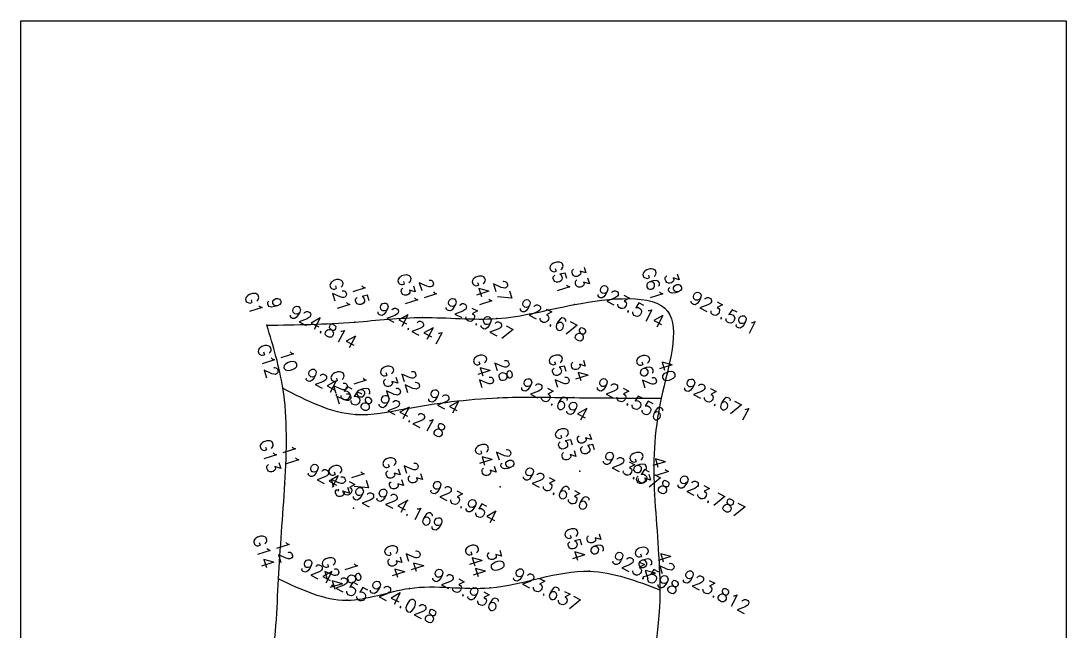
# Model space of a CAD drawing. Header units: millimetres. Extents: x 824502 to 1498685, y 1474633 to 1481826.
# Drawn here: x 1498041 to 1498685, y 1478476 to 1478853 of the extents above; entities that cross this region are included whole.
import ezdxf
from ezdxf.enums import TextEntityAlignment as Align

# ---------------------------------------------------------------- set-up
doc = ezdxf.new("R2010")
doc.units = ezdxf.units.MM
for name, color, linetype in [('Points', 7, 'Continuous'), ('Points-ELV', 6, 'Continuous'), ('Points-NUM', 4, 'Continuous'), ('Points-TXT', 3, 'Continuous')]:
    doc.layers.add(name, color=color, linetype=linetype)
doc.styles.add('ROMANS', font='romans.shx')

# ---------------------------------------------------------------- blocks, each defined once
blk = doc.blocks.new('POINTS')
at = {"layer": 'Points'}
blk.add_line((0, 0), (0, 0), dxfattribs=at)
blk.add_point((0, 0), dxfattribs=at)
at = {"layer": 'Points-ELV', "style": 'ROMANS'}
blk.add_attdef('ELEV', text='', height=1, rotation=45, dxfattribs=at).set_placement((0, 0), align=Align.BOTTOM_LEFT)
at = {"layer": 'Points-NUM', "style": 'ROMANS'}
blk.add_attdef('PTNUM', text='', height=1, dxfattribs=at).set_placement((0, 0), align=Align.BOTTOM_RIGHT)
at = {"layer": 'Points-TXT', "style": 'ROMANS'}
blk.add_attdef('DESC', text='', height=1, dxfattribs=at).set_placement((0, 0), align=Align.BOTTOM_RIGHT)

msp = doc.modelspace()

# ---------------------------------------------------------------- linework, layer by layer
at = {"color": 0}
msp.add_lwpolyline([(1498041.317, 1478852.588), (1498685.306, 1478852.588), (1498685.306, 1478117.36), (1498041.317, 1478117.36)], close=True, dxfattribs=at)
msp.add_spline([(1498192.935, 1478664.993, 37.231), (1498202.717, 1478626.219, 28.916), (1498203.936, 1478567.566, 23.525), (1498200.036, 1478508.723, 19.075), (1498194.152, 1478445.062, 14.982), (1498190.644, 1478371.524, 10.597), (1498218.822, 1478389.06, 4.816), (1498249.872, 1478380.079, -1.063), (1498310.271, 1478376.536, -4.441), (1498395.288, 1478361.942, -4.506), (1498417.49, 1478317.185, -0.089), (1498422.609, 1478382.511, -2.947), (1498435.016, 1478501.892, 4.686), (1498431.771, 1478560.382, 3.874), (1498435.879, 1478620.073, 0.106), (1498439.841, 1478673.553, -2.492), (1498382.451, 1478677.708, -4.993), (1498334.583, 1478669.102, 0.334), (1498288.86, 1478669.761, 8.421), (1498246.967, 1478666.93, 18.62), (1498192.935, 1478664.993, 37.231)], degree=3)
msp.add_open_spline([(1498202.717, 1478626.219, 28.916), (1498217.415, 1478618.591, 25.275), (1498241.574, 1478606.052, 19.29), (1498286.98, 1478615.652, 8.39), (1498331.329, 1478621.434, 1.154), (1498384.437, 1478620.106, -5.693), (1498417.969, 1478620.085, -1.881), (1498435.879, 1478620.073, 0.106)], degree=3, knots=[0, 0, 0, 0, 1.5076979, 2.4781782, 4.2817971, 5.7227096, 7.3844476, 7.3844476, 7.3844476, 7.3844476])
msp.add_spline([(1498200.036, 1478508.723, -30005.541), (1498242.208, 1478495.494, -30005.541), (1498280.707, 1478502.805, -30005.541), (1498330.441, 1478503.143, -30005.541), (1498391.667, 1478513.352, -30005.541), (1498435.016, 1478501.892, -30005.541)], degree=3, dxfattribs=at)

# ---------------------------------------------------------------- block references
at = {"layer": 'Points', "linetype": 'Continuous'}
ref = msp.add_blockref('POINTS', (1498382.451, 1478677.708, -4.993), dxfattribs=dict(at, xscale=32.48046360065386, yscale=32.48046360065386, zscale=32.48046360065386, rotation=287.5583941117993))
ref.add_attrib('PTNUM', '33', dxfattribs={"layer": 'Points-NUM', "height": 8.1201, "rotation": 287.558394, "style": 'ROMANS'}).set_placement((1498381.937, 1478686.062, -4.993), align=Align.BOTTOM_RIGHT)
ref.add_attrib('DESC', 'G51', dxfattribs={"layer": 'Points-TXT', "height": 8.1201, "rotation": 287.558394, "style": 'ROMANS'}).set_placement((1498370.324, 1478682.387, -4.993), align=Align.BOTTOM_RIGHT)
ref.add_attrib('ELEV', '923.514', dxfattribs={"layer": 'Points-ELV', "height": 8.1201, "rotation": 332.558394, "style": 'ROMANS'}).set_placement((1498394.063, 1478681.382, -4.993), align=Align.BOTTOM_LEFT)
ref = msp.add_blockref('POINTS', (1498382.451, 1478677.708, -4.993), dxfattribs=dict(at, xscale=32.48046360065386, yscale=32.48046360065386, zscale=32.48046360065386, rotation=287.5583941117993))
ref.add_attrib('PTNUM', '33', dxfattribs={"layer": 'Points-NUM', "height": 8.1201, "rotation": 287.558394, "style": 'ROMANS'}).set_placement((1498381.937, 1478686.062, -4.993), align=Align.BOTTOM_RIGHT)
ref.add_attrib('DESC', 'G51', dxfattribs={"layer": 'Points-TXT', "height": 8.1201, "rotation": 287.558394, "style": 'ROMANS'}).set_placement((1498370.324, 1478682.387, -4.993), align=Align.BOTTOM_RIGHT)
ref.add_attrib('ELEV', '923.514', dxfattribs={"layer": 'Points-ELV', "height": 8.1201, "rotation": 332.558394, "style": 'ROMANS'}).set_placement((1498394.063, 1478681.382, -4.993), align=Align.BOTTOM_LEFT)
ref = msp.add_blockref('POINTS', (1498288.86, 1478669.761, 8.421), dxfattribs=dict(at, xscale=32.48046360065386, yscale=32.48046360065386, zscale=32.48046360065386, rotation=287.5583941117993))
ref.add_attrib('PTNUM', '21', dxfattribs={"layer": 'Points-NUM', "height": 8.1201, "rotation": 287.558394, "style": 'ROMANS'}).set_placement((1498288.346, 1478678.115, 8.421), align=Align.BOTTOM_RIGHT)
ref.add_attrib('DESC', 'G31', dxfattribs={"layer": 'Points-TXT', "height": 8.1201, "rotation": 287.558394, "style": 'ROMANS'}).set_placement((1498276.733, 1478674.441, 8.421), align=Align.BOTTOM_RIGHT)
ref.add_attrib('ELEV', '923.927', dxfattribs={"layer": 'Points-ELV', "height": 8.1201, "rotation": 332.558394, "style": 'ROMANS'}).set_placement((1498300.473, 1478673.435, 8.421), align=Align.BOTTOM_LEFT)
ref = msp.add_blockref('POINTS', (1498288.86, 1478669.761, 8.421), dxfattribs=dict(at, xscale=32.48046360065386, yscale=32.48046360065386, zscale=32.48046360065386, rotation=287.5583941117993))
ref.add_attrib('PTNUM', '21', dxfattribs={"layer": 'Points-NUM', "height": 8.1201, "rotation": 287.558394, "style": 'ROMANS'}).set_placement((1498288.346, 1478678.115, 8.421), align=Align.BOTTOM_RIGHT)
ref.add_attrib('DESC', 'G31', dxfattribs={"layer": 'Points-TXT', "height": 8.1201, "rotation": 287.558394, "style": 'ROMANS'}).set_placement((1498276.733, 1478674.441, 8.421), align=Align.BOTTOM_RIGHT)
ref.add_attrib('ELEV', '923.927', dxfattribs={"layer": 'Points-ELV', "height": 8.1201, "rotation": 332.558394, "style": 'ROMANS'}).set_placement((1498300.473, 1478673.435, 8.421), align=Align.BOTTOM_LEFT)
ref = msp.add_blockref('POINTS', (1498334.583, 1478669.102, 0.334), dxfattribs=dict(at, xscale=32.48046360065386, yscale=32.48046360065386, zscale=32.48046360065386, rotation=287.5583941117993))
ref.add_attrib('PTNUM', '27', dxfattribs={"layer": 'Points-NUM', "height": 8.1201, "rotation": 287.558394, "style": 'ROMANS'}).set_placement((1498334.069, 1478677.457, 0.334), align=Align.BOTTOM_RIGHT)
ref.add_attrib('DESC', 'G41', dxfattribs={"layer": 'Points-TXT', "height": 8.1201, "rotation": 287.558394, "style": 'ROMANS'}).set_placement((1498322.456, 1478673.782, 0.334), align=Align.BOTTOM_RIGHT)
ref.add_attrib('ELEV', '923.678', dxfattribs={"layer": 'Points-ELV', "height": 8.1201, "rotation": 332.558394, "style": 'ROMANS'}).set_placement((1498346.196, 1478672.777, 0.334), align=Align.BOTTOM_LEFT)
ref = msp.add_blockref('POINTS', (1498334.583, 1478669.102, 0.334), dxfattribs=dict(at, xscale=32.48046360065386, yscale=32.48046360065386, zscale=32.48046360065386, rotation=287.5583941117993))
ref.add_attrib('PTNUM', '27', dxfattribs={"layer": 'Points-NUM', "height": 8.1201, "rotation": 287.558394, "style": 'ROMANS'}).set_placement((1498334.069, 1478677.457, 0.334), align=Align.BOTTOM_RIGHT)
ref.add_attrib('DESC', 'G41', dxfattribs={"layer": 'Points-TXT', "height": 8.1201, "rotation": 287.558394, "style": 'ROMANS'}).set_placement((1498322.456, 1478673.782, 0.334), align=Align.BOTTOM_RIGHT)
ref.add_attrib('ELEV', '923.678', dxfattribs={"layer": 'Points-ELV', "height": 8.1201, "rotation": 332.558394, "style": 'ROMANS'}).set_placement((1498346.196, 1478672.777, 0.334), align=Align.BOTTOM_LEFT)
ref = msp.add_blockref('POINTS', (1498439.841, 1478673.553, -2.492), dxfattribs=dict(at, xscale=32.48046360065386, yscale=32.48046360065386, zscale=32.48046360065386, rotation=287.5583941117993))
ref.add_attrib('PTNUM', '39', dxfattribs={"layer": 'Points-NUM', "height": 8.1201, "rotation": 287.558394, "style": 'ROMANS'}).set_placement((1498439.327, 1478681.907, -2.492), align=Align.BOTTOM_RIGHT)
ref.add_attrib('DESC', 'G61', dxfattribs={"layer": 'Points-TXT', "height": 8.1201, "rotation": 287.558394, "style": 'ROMANS'}).set_placement((1498427.714, 1478678.232, -2.492), align=Align.BOTTOM_RIGHT)
ref.add_attrib('ELEV', '923.591', dxfattribs={"layer": 'Points-ELV', "height": 8.1201, "rotation": 332.558394, "style": 'ROMANS'}).set_placement((1498451.454, 1478677.227, -2.492), align=Align.BOTTOM_LEFT)
ref = msp.add_blockref('POINTS', (1498439.841, 1478673.553, -2.492), dxfattribs=dict(at, xscale=32.48046360065386, yscale=32.48046360065386, zscale=32.48046360065386, rotation=287.5583941117993))
ref.add_attrib('PTNUM', '39', dxfattribs={"layer": 'Points-NUM', "height": 8.1201, "rotation": 287.558394, "style": 'ROMANS'}).set_placement((1498439.327, 1478681.907, -2.492), align=Align.BOTTOM_RIGHT)
ref.add_attrib('DESC', 'G61', dxfattribs={"layer": 'Points-TXT', "height": 8.1201, "rotation": 287.558394, "style": 'ROMANS'}).set_placement((1498427.714, 1478678.232, -2.492), align=Align.BOTTOM_RIGHT)
ref.add_attrib('ELEV', '923.591', dxfattribs={"layer": 'Points-ELV', "height": 8.1201, "rotation": 332.558394, "style": 'ROMANS'}).set_placement((1498451.454, 1478677.227, -2.492), align=Align.BOTTOM_LEFT)
ref = msp.add_blockref('POINTS', (1498246.967, 1478666.93, 18.62), dxfattribs=dict(at, xscale=32.48046360065386, yscale=32.48046360065386, zscale=32.48046360065386, rotation=287.5583941117993))
ref.add_attrib('PTNUM', '15', dxfattribs={"layer": 'Points-NUM', "height": 8.1201, "rotation": 287.558394, "style": 'ROMANS'}).set_placement((1498246.453, 1478675.284, 18.62), align=Align.BOTTOM_RIGHT)
ref.add_attrib('DESC', 'G21', dxfattribs={"layer": 'Points-TXT', "height": 8.1201, "rotation": 287.558394, "style": 'ROMANS'}).set_placement((1498234.84, 1478671.609, 18.62), align=Align.BOTTOM_RIGHT)
ref.add_attrib('ELEV', '924.241', dxfattribs={"layer": 'Points-ELV', "height": 8.1201, "rotation": 332.558394, "style": 'ROMANS'}).set_placement((1498258.58, 1478670.604, 18.62), align=Align.BOTTOM_LEFT)
ref = msp.add_blockref('POINTS', (1498246.967, 1478666.93, 18.62), dxfattribs=dict(at, xscale=32.48046360065386, yscale=32.48046360065386, zscale=32.48046360065386, rotation=287.5583941117993))
ref.add_attrib('PTNUM', '15', dxfattribs={"layer": 'Points-NUM', "height": 8.1201, "rotation": 287.558394, "style": 'ROMANS'}).set_placement((1498246.453, 1478675.284, 18.62), align=Align.BOTTOM_RIGHT)
ref.add_attrib('DESC', 'G21', dxfattribs={"layer": 'Points-TXT', "height": 8.1201, "rotation": 287.558394, "style": 'ROMANS'}).set_placement((1498234.84, 1478671.609, 18.62), align=Align.BOTTOM_RIGHT)
ref.add_attrib('ELEV', '924.241', dxfattribs={"layer": 'Points-ELV', "height": 8.1201, "rotation": 332.558394, "style": 'ROMANS'}).set_placement((1498258.58, 1478670.604, 18.62), align=Align.BOTTOM_LEFT)
ref = msp.add_blockref('POINTS', (1498192.935, 1478664.993, 37.231), dxfattribs=dict(at, xscale=32.48046360065386, yscale=32.48046360065386, zscale=32.48046360065386, rotation=287.5583941117993))
ref.add_attrib('PTNUM', '9', dxfattribs={"layer": 'Points-NUM', "height": 8.12, "rotation": 287.558394, "style": 'ROMANS'}).set_placement((1498192.421, 1478673.347, 37.231), align=Align.BOTTOM_RIGHT)
ref.add_attrib('DESC', 'G1', dxfattribs={"layer": 'Points-TXT', "height": 8.1201, "rotation": 287.558394, "style": 'ROMANS'}).set_placement((1498180.808, 1478669.673, 37.231), align=Align.BOTTOM_RIGHT)
ref.add_attrib('ELEV', '924.814', dxfattribs={"layer": 'Points-ELV', "height": 8.1201, "rotation": 332.558394, "style": 'ROMANS'}).set_placement((1498204.548, 1478668.668, 37.231), align=Align.BOTTOM_LEFT)
ref = msp.add_blockref('POINTS', (1498192.935, 1478664.993, 37.231), dxfattribs=dict(at, xscale=32.48046360065386, yscale=32.48046360065386, zscale=32.48046360065386, rotation=287.5583941117993))
ref.add_attrib('PTNUM', '9', dxfattribs={"layer": 'Points-NUM', "height": 8.12, "rotation": 287.558394, "style": 'ROMANS'}).set_placement((1498192.421, 1478673.347, 37.231), align=Align.BOTTOM_RIGHT)
ref.add_attrib('DESC', 'G1', dxfattribs={"layer": 'Points-TXT', "height": 8.1201, "rotation": 287.558394, "style": 'ROMANS'}).set_placement((1498180.808, 1478669.673, 37.231), align=Align.BOTTOM_RIGHT)
ref.add_attrib('ELEV', '924.814', dxfattribs={"layer": 'Points-ELV', "height": 8.1201, "rotation": 332.558394, "style": 'ROMANS'}).set_placement((1498204.548, 1478668.668, 37.231), align=Align.BOTTOM_LEFT)
ref = msp.add_blockref('POINTS', (1498202.717, 1478626.219, 28.916), dxfattribs=dict(at, xscale=32.48046360065386, yscale=32.48046360065386, zscale=32.48046360065386, rotation=287.5583941117993))
ref.add_attrib('PTNUM', '10', dxfattribs={"layer": 'Points-NUM', "height": 8.1201, "rotation": 287.558394, "style": 'ROMANS'}).set_placement((1498202.203, 1478634.573, 28.916), align=Align.BOTTOM_RIGHT)
ref.add_attrib('DESC', 'G12', dxfattribs={"layer": 'Points-TXT', "height": 8.1201, "rotation": 287.558394, "style": 'ROMANS'}).set_placement((1498190.59, 1478630.899, 28.916), align=Align.BOTTOM_RIGHT)
ref.add_attrib('ELEV', '924.558', dxfattribs={"layer": 'Points-ELV', "height": 8.1201, "rotation": 332.558394, "style": 'ROMANS'}).set_placement((1498214.33, 1478629.894, 28.916), align=Align.BOTTOM_LEFT)
ref = msp.add_blockref('POINTS', (1498202.717, 1478626.219, 28.916), dxfattribs=dict(at, xscale=32.48046360065386, yscale=32.48046360065386, zscale=32.48046360065386, rotation=287.5583941117993))
ref.add_attrib('PTNUM', '10', dxfattribs={"layer": 'Points-NUM', "height": 8.1201, "rotation": 287.558394, "style": 'ROMANS'}).set_placement((1498202.203, 1478634.573, 28.916), align=Align.BOTTOM_RIGHT)
ref.add_attrib('DESC', 'G12', dxfattribs={"layer": 'Points-TXT', "height": 8.1201, "rotation": 287.558394, "style": 'ROMANS'}).set_placement((1498190.59, 1478630.899, 28.916), align=Align.BOTTOM_RIGHT)
ref.add_attrib('ELEV', '924.558', dxfattribs={"layer": 'Points-ELV', "height": 8.1201, "rotation": 332.558394, "style": 'ROMANS'}).set_placement((1498214.33, 1478629.894, 28.916), align=Align.BOTTOM_LEFT)
ref = msp.add_blockref('POINTS', (1498335.449, 1478620.285, 0.853), dxfattribs=dict(at, xscale=32.48046360065386, yscale=32.48046360065386, zscale=32.48046360065386, rotation=287.5583941117993))
ref.add_attrib('PTNUM', '28', dxfattribs={"layer": 'Points-NUM', "height": 8.1201, "rotation": 287.558394, "style": 'ROMANS'}).set_placement((1498334.935, 1478628.639, 0.853), align=Align.BOTTOM_RIGHT)
ref.add_attrib('DESC', 'G42', dxfattribs={"layer": 'Points-TXT', "height": 8.1201, "rotation": 287.558394, "style": 'ROMANS'}).set_placement((1498323.322, 1478624.965, 0.853), align=Align.BOTTOM_RIGHT)
ref.add_attrib('ELEV', '923.694', dxfattribs={"layer": 'Points-ELV', "height": 8.1201, "rotation": 332.558394, "style": 'ROMANS'}).set_placement((1498347.062, 1478623.959, 0.853), align=Align.BOTTOM_LEFT)
ref = msp.add_blockref('POINTS', (1498335.449, 1478620.285, 0.853), dxfattribs=dict(at, xscale=32.48046360065386, yscale=32.48046360065386, zscale=32.48046360065386, rotation=287.5583941117993))
ref.add_attrib('PTNUM', '28', dxfattribs={"layer": 'Points-NUM', "height": 8.1201, "rotation": 287.558394, "style": 'ROMANS'}).set_placement((1498334.935, 1478628.639, 0.853), align=Align.BOTTOM_RIGHT)
ref.add_attrib('DESC', 'G42', dxfattribs={"layer": 'Points-TXT', "height": 8.1201, "rotation": 287.558394, "style": 'ROMANS'}).set_placement((1498323.322, 1478624.965, 0.853), align=Align.BOTTOM_RIGHT)
ref.add_attrib('ELEV', '923.694', dxfattribs={"layer": 'Points-ELV', "height": 8.1201, "rotation": 332.558394, "style": 'ROMANS'}).set_placement((1498347.062, 1478623.959, 0.853), align=Align.BOTTOM_LEFT)
ref = msp.add_blockref('POINTS', (1498382.035, 1478620.343, -3.629), dxfattribs=dict(at, xscale=32.48046360065386, yscale=32.48046360065386, zscale=32.48046360065386, rotation=287.5583941117993))
ref.add_attrib('PTNUM', '34', dxfattribs={"layer": 'Points-NUM', "height": 8.1201, "rotation": 287.558394, "style": 'ROMANS'}).set_placement((1498381.521, 1478628.697, -3.629), align=Align.BOTTOM_RIGHT)
ref.add_attrib('DESC', 'G52', dxfattribs={"layer": 'Points-TXT', "height": 8.1201, "rotation": 287.558394, "style": 'ROMANS'}).set_placement((1498369.908, 1478625.022, -3.629), align=Align.BOTTOM_RIGHT)
ref.add_attrib('ELEV', '923.556', dxfattribs={"layer": 'Points-ELV', "height": 8.1201, "rotation": 332.558394, "style": 'ROMANS'}).set_placement((1498393.648, 1478624.017, -3.629), align=Align.BOTTOM_LEFT)
ref = msp.add_blockref('POINTS', (1498382.035, 1478620.343, -3.629), dxfattribs=dict(at, xscale=32.48046360065386, yscale=32.48046360065386, zscale=32.48046360065386, rotation=287.5583941117993))
ref.add_attrib('PTNUM', '34', dxfattribs={"layer": 'Points-NUM', "height": 8.1201, "rotation": 287.558394, "style": 'ROMANS'}).set_placement((1498381.521, 1478628.697, -3.629), align=Align.BOTTOM_RIGHT)
ref.add_attrib('DESC', 'G52', dxfattribs={"layer": 'Points-TXT', "height": 8.1201, "rotation": 287.558394, "style": 'ROMANS'}).set_placement((1498369.908, 1478625.022, -3.629), align=Align.BOTTOM_RIGHT)
ref.add_attrib('ELEV', '923.556', dxfattribs={"layer": 'Points-ELV', "height": 8.1201, "rotation": 332.558394, "style": 'ROMANS'}).set_placement((1498393.648, 1478624.017, -3.629), align=Align.BOTTOM_LEFT)
ref = msp.add_blockref('POINTS', (1498435.879, 1478620.073, 0.106), dxfattribs=dict(at, xscale=32.48046360065386, yscale=32.48046360065386, zscale=32.48046360065386, rotation=287.5583941117993))
ref.add_attrib('PTNUM', '40', dxfattribs={"layer": 'Points-NUM', "height": 8.1201, "rotation": 287.558394, "style": 'ROMANS'}).set_placement((1498435.365, 1478628.428, 0.106), align=Align.BOTTOM_RIGHT)
ref.add_attrib('DESC', 'G62', dxfattribs={"layer": 'Points-TXT', "height": 8.1201, "rotation": 287.558394, "style": 'ROMANS'}).set_placement((1498423.752, 1478624.753, 0.106), align=Align.BOTTOM_RIGHT)
ref.add_attrib('ELEV', '923.671', dxfattribs={"layer": 'Points-ELV', "height": 8.1201, "rotation": 332.558394, "style": 'ROMANS'}).set_placement((1498447.492, 1478623.748, 0.106), align=Align.BOTTOM_LEFT)
ref = msp.add_blockref('POINTS', (1498435.879, 1478620.073, 0.106), dxfattribs=dict(at, xscale=32.48046360065386, yscale=32.48046360065386, zscale=32.48046360065386, rotation=287.5583941117993))
ref.add_attrib('PTNUM', '40', dxfattribs={"layer": 'Points-NUM', "height": 8.1201, "rotation": 287.558394, "style": 'ROMANS'}).set_placement((1498435.365, 1478628.428, 0.106), align=Align.BOTTOM_RIGHT)
ref.add_attrib('DESC', 'G62', dxfattribs={"layer": 'Points-TXT', "height": 8.1201, "rotation": 287.558394, "style": 'ROMANS'}).set_placement((1498423.752, 1478624.753, 0.106), align=Align.BOTTOM_RIGHT)
ref.add_attrib('ELEV', '923.671', dxfattribs={"layer": 'Points-ELV', "height": 8.1201, "rotation": 332.558394, "style": 'ROMANS'}).set_placement((1498447.492, 1478623.748, 0.106), align=Align.BOTTOM_LEFT)
ref = msp.add_blockref('POINTS', (1498247.596, 1478610.031, 17.873), dxfattribs=dict(at, xscale=32.48046360065386, yscale=32.48046360065386, zscale=32.48046360065386, rotation=287.5583941117993))
ref.add_attrib('PTNUM', '16', dxfattribs={"layer": 'Points-NUM', "height": 8.1201, "rotation": 287.558394, "style": 'ROMANS'}).set_placement((1498247.082, 1478618.386, 17.873), align=Align.BOTTOM_RIGHT)
ref.add_attrib('DESC', 'G22', dxfattribs={"layer": 'Points-TXT', "height": 8.1201, "rotation": 287.558394, "style": 'ROMANS'}).set_placement((1498235.469, 1478614.711, 17.873), align=Align.BOTTOM_RIGHT)
ref.add_attrib('ELEV', '924.218', dxfattribs={"layer": 'Points-ELV', "height": 8.1201, "rotation": 332.558394, "style": 'ROMANS'}).set_placement((1498259.209, 1478613.706, 17.873), align=Align.BOTTOM_LEFT)
ref = msp.add_blockref('POINTS', (1498247.596, 1478610.031, 17.873), dxfattribs=dict(at, xscale=32.48046360065386, yscale=32.48046360065386, zscale=32.48046360065386, rotation=287.5583941117993))
ref.add_attrib('PTNUM', '16', dxfattribs={"layer": 'Points-NUM', "height": 8.1201, "rotation": 287.558394, "style": 'ROMANS'}).set_placement((1498247.082, 1478618.386, 17.873), align=Align.BOTTOM_RIGHT)
ref.add_attrib('DESC', 'G22', dxfattribs={"layer": 'Points-TXT', "height": 8.1201, "rotation": 287.558394, "style": 'ROMANS'}).set_placement((1498235.469, 1478614.711, 17.873), align=Align.BOTTOM_RIGHT)
ref.add_attrib('ELEV', '924.218', dxfattribs={"layer": 'Points-ELV', "height": 8.1201, "rotation": 332.558394, "style": 'ROMANS'}).set_placement((1498259.209, 1478613.706, 17.873), align=Align.BOTTOM_LEFT)
ref = msp.add_blockref('POINTS', (1498278.117, 1478613.489, 10.792), dxfattribs=dict(at, xscale=32.48046360065386, yscale=32.48046360065386, zscale=32.48046360065386, rotation=287.5583941117993))
ref.add_attrib('PTNUM', '22', dxfattribs={"layer": 'Points-NUM', "height": 8.1201, "rotation": 287.558394, "style": 'ROMANS'}).set_placement((1498277.603, 1478621.843, 10.792), align=Align.BOTTOM_RIGHT)
ref.add_attrib('DESC', 'G32', dxfattribs={"layer": 'Points-TXT', "height": 8.1201, "rotation": 287.558394, "style": 'ROMANS'}).set_placement((1498265.99, 1478618.168, 10.792), align=Align.BOTTOM_RIGHT)
ref.add_attrib('ELEV', '924', dxfattribs={"layer": 'Points-ELV', "height": 8.1201, "rotation": 332.558394, "style": 'ROMANS'}).set_placement((1498289.73, 1478617.163, 10.792), align=Align.BOTTOM_LEFT)
ref = msp.add_blockref('POINTS', (1498278.117, 1478613.489, 10.792), dxfattribs=dict(at, xscale=32.48046360065386, yscale=32.48046360065386, zscale=32.48046360065386, rotation=287.5583941117993))
ref.add_attrib('PTNUM', '22', dxfattribs={"layer": 'Points-NUM', "height": 8.1201, "rotation": 287.558394, "style": 'ROMANS'}).set_placement((1498277.603, 1478621.843, 10.792), align=Align.BOTTOM_RIGHT)
ref.add_attrib('DESC', 'G32', dxfattribs={"layer": 'Points-TXT', "height": 8.1201, "rotation": 287.558394, "style": 'ROMANS'}).set_placement((1498265.99, 1478618.168, 10.792), align=Align.BOTTOM_RIGHT)
ref.add_attrib('ELEV', '924', dxfattribs={"layer": 'Points-ELV', "height": 8.1201, "rotation": 332.558394, "style": 'ROMANS'}).set_placement((1498289.73, 1478617.163, 10.792), align=Align.BOTTOM_LEFT)
ref = msp.add_blockref('POINTS', (1498385.799, 1478574.963, -2.914), dxfattribs=dict(at, xscale=32.48046360065386, yscale=32.48046360065386, zscale=32.48046360065386, rotation=287.5583941117993))
ref.add_attrib('PTNUM', '35', dxfattribs={"layer": 'Points-NUM', "height": 8.1201, "rotation": 287.558394, "style": 'ROMANS'}).set_placement((1498385.285, 1478583.317, -2.914), align=Align.BOTTOM_RIGHT)
ref.add_attrib('DESC', 'G53', dxfattribs={"layer": 'Points-TXT', "height": 8.1201, "rotation": 287.558394, "style": 'ROMANS'}).set_placement((1498373.672, 1478579.643, -2.914), align=Align.BOTTOM_RIGHT)
ref.add_attrib('ELEV', '923.578', dxfattribs={"layer": 'Points-ELV', "height": 8.1201, "rotation": 332.558394, "style": 'ROMANS'}).set_placement((1498397.412, 1478578.637, -2.914), align=Align.BOTTOM_LEFT)
ref = msp.add_blockref('POINTS', (1498385.799, 1478574.963, -2.914), dxfattribs=dict(at, xscale=32.48046360065386, yscale=32.48046360065386, zscale=32.48046360065386, rotation=287.5583941117993))
ref.add_attrib('PTNUM', '35', dxfattribs={"layer": 'Points-NUM', "height": 8.1201, "rotation": 287.558394, "style": 'ROMANS'}).set_placement((1498385.285, 1478583.317, -2.914), align=Align.BOTTOM_RIGHT)
ref.add_attrib('DESC', 'G53', dxfattribs={"layer": 'Points-TXT', "height": 8.1201, "rotation": 287.558394, "style": 'ROMANS'}).set_placement((1498373.672, 1478579.643, -2.914), align=Align.BOTTOM_RIGHT)
ref.add_attrib('ELEV', '923.578', dxfattribs={"layer": 'Points-ELV', "height": 8.1201, "rotation": 332.558394, "style": 'ROMANS'}).set_placement((1498397.412, 1478578.637, -2.914), align=Align.BOTTOM_LEFT)
ref = msp.add_blockref('POINTS', (1498203.936, 1478567.566, 23.525), dxfattribs=dict(at, xscale=32.48046360065386, yscale=32.48046360065386, zscale=32.48046360065386, rotation=287.5583941117993))
ref.add_attrib('PTNUM', '11', dxfattribs={"layer": 'Points-NUM', "height": 8.1201, "rotation": 287.558394, "style": 'ROMANS'}).set_placement((1498203.422, 1478575.92, 23.525), align=Align.BOTTOM_RIGHT)
ref.add_attrib('DESC', 'G13', dxfattribs={"layer": 'Points-TXT', "height": 8.1201, "rotation": 287.558394, "style": 'ROMANS'}).set_placement((1498191.809, 1478572.245, 23.525), align=Align.BOTTOM_RIGHT)
ref.add_attrib('ELEV', '924.392', dxfattribs={"layer": 'Points-ELV', "height": 8.1201, "rotation": 332.558394, "style": 'ROMANS'}).set_placement((1498215.549, 1478571.24, 23.525), align=Align.BOTTOM_LEFT)
ref = msp.add_blockref('POINTS', (1498203.936, 1478567.566, 23.525), dxfattribs=dict(at, xscale=32.48046360065386, yscale=32.48046360065386, zscale=32.48046360065386, rotation=287.5583941117993))
ref.add_attrib('PTNUM', '11', dxfattribs={"layer": 'Points-NUM', "height": 8.1201, "rotation": 287.558394, "style": 'ROMANS'}).set_placement((1498203.422, 1478575.92, 23.525), align=Align.BOTTOM_RIGHT)
ref.add_attrib('DESC', 'G13', dxfattribs={"layer": 'Points-TXT', "height": 8.1201, "rotation": 287.558394, "style": 'ROMANS'}).set_placement((1498191.809, 1478572.245, 23.525), align=Align.BOTTOM_RIGHT)
ref.add_attrib('ELEV', '924.392', dxfattribs={"layer": 'Points-ELV', "height": 8.1201, "rotation": 332.558394, "style": 'ROMANS'}).set_placement((1498215.549, 1478571.24, 23.525), align=Align.BOTTOM_LEFT)
ref = msp.add_blockref('POINTS', (1498336.529, 1478565.301, -1.031), dxfattribs=dict(at, xscale=32.48046360065386, yscale=32.48046360065386, zscale=32.48046360065386, rotation=287.5583941117993))
ref.add_attrib('PTNUM', '29', dxfattribs={"layer": 'Points-NUM', "height": 8.1201, "rotation": 287.558394, "style": 'ROMANS'}).set_placement((1498336.014, 1478573.655, -1.031), align=Align.BOTTOM_RIGHT)
ref.add_attrib('DESC', 'G43', dxfattribs={"layer": 'Points-TXT', "height": 8.1201, "rotation": 287.558394, "style": 'ROMANS'}).set_placement((1498324.402, 1478569.98, -1.031), align=Align.BOTTOM_RIGHT)
ref.add_attrib('ELEV', '923.636', dxfattribs={"layer": 'Points-ELV', "height": 8.1201, "rotation": 332.558394, "style": 'ROMANS'}).set_placement((1498348.141, 1478568.975, -1.031), align=Align.BOTTOM_LEFT)
ref = msp.add_blockref('POINTS', (1498336.529, 1478565.301, -1.031), dxfattribs=dict(at, xscale=32.48046360065386, yscale=32.48046360065386, zscale=32.48046360065386, rotation=287.5583941117993))
ref.add_attrib('PTNUM', '29', dxfattribs={"layer": 'Points-NUM', "height": 8.1201, "rotation": 287.558394, "style": 'ROMANS'}).set_placement((1498336.014, 1478573.655, -1.031), align=Align.BOTTOM_RIGHT)
ref.add_attrib('DESC', 'G43', dxfattribs={"layer": 'Points-TXT', "height": 8.1201, "rotation": 287.558394, "style": 'ROMANS'}).set_placement((1498324.402, 1478569.98, -1.031), align=Align.BOTTOM_RIGHT)
ref.add_attrib('ELEV', '923.636', dxfattribs={"layer": 'Points-ELV', "height": 8.1201, "rotation": 332.558394, "style": 'ROMANS'}).set_placement((1498348.141, 1478568.975, -1.031), align=Align.BOTTOM_LEFT)
ref = msp.add_blockref('POINTS', (1498431.771, 1478560.382, 3.874), dxfattribs=dict(at, xscale=32.48046360065386, yscale=32.48046360065386, zscale=32.48046360065386, rotation=287.5583941117993))
ref.add_attrib('PTNUM', '41', dxfattribs={"layer": 'Points-NUM', "height": 8.1201, "rotation": 287.558394, "style": 'ROMANS'}).set_placement((1498431.257, 1478568.736, 3.874), align=Align.BOTTOM_RIGHT)
ref.add_attrib('DESC', 'G63', dxfattribs={"layer": 'Points-TXT', "height": 8.1201, "rotation": 287.558394, "style": 'ROMANS'}).set_placement((1498419.644, 1478565.061, 3.874), align=Align.BOTTOM_RIGHT)
ref.add_attrib('ELEV', '923.787', dxfattribs={"layer": 'Points-ELV', "height": 8.1201, "rotation": 332.558394, "style": 'ROMANS'}).set_placement((1498443.384, 1478564.056, 3.874), align=Align.BOTTOM_LEFT)
ref = msp.add_blockref('POINTS', (1498431.771, 1478560.382, 3.874), dxfattribs=dict(at, xscale=32.48046360065386, yscale=32.48046360065386, zscale=32.48046360065386, rotation=287.5583941117993))
ref.add_attrib('PTNUM', '41', dxfattribs={"layer": 'Points-NUM', "height": 8.1201, "rotation": 287.558394, "style": 'ROMANS'}).set_placement((1498431.257, 1478568.736, 3.874), align=Align.BOTTOM_RIGHT)
ref.add_attrib('DESC', 'G63', dxfattribs={"layer": 'Points-TXT', "height": 8.1201, "rotation": 287.558394, "style": 'ROMANS'}).set_placement((1498419.644, 1478565.061, 3.874), align=Align.BOTTOM_RIGHT)
ref.add_attrib('ELEV', '923.787', dxfattribs={"layer": 'Points-ELV', "height": 8.1201, "rotation": 332.558394, "style": 'ROMANS'}).set_placement((1498443.384, 1478564.056, 3.874), align=Align.BOTTOM_LEFT)
ref = msp.add_blockref('POINTS', (1498246.219, 1478552.26, 16.281), dxfattribs=dict(at, xscale=32.48046360065386, yscale=32.48046360065386, zscale=32.48046360065386, rotation=287.5583941117993))
ref.add_attrib('PTNUM', '17', dxfattribs={"layer": 'Points-NUM', "height": 8.1201, "rotation": 287.558394, "style": 'ROMANS'}).set_placement((1498245.705, 1478560.614, 16.281), align=Align.BOTTOM_RIGHT)
ref.add_attrib('DESC', 'G23', dxfattribs={"layer": 'Points-TXT', "height": 8.1201, "rotation": 287.558394, "style": 'ROMANS'}).set_placement((1498234.092, 1478556.94, 16.281), align=Align.BOTTOM_RIGHT)
ref.add_attrib('ELEV', '924.169', dxfattribs={"layer": 'Points-ELV', "height": 8.1201, "rotation": 332.558394, "style": 'ROMANS'}).set_placement((1498257.832, 1478555.934, 16.281), align=Align.BOTTOM_LEFT)
ref = msp.add_blockref('POINTS', (1498246.219, 1478552.26, 16.281), dxfattribs=dict(at, xscale=32.48046360065386, yscale=32.48046360065386, zscale=32.48046360065386, rotation=287.5583941117993))
ref.add_attrib('PTNUM', '17', dxfattribs={"layer": 'Points-NUM', "height": 8.1201, "rotation": 287.558394, "style": 'ROMANS'}).set_placement((1498245.705, 1478560.614, 16.281), align=Align.BOTTOM_RIGHT)
ref.add_attrib('DESC', 'G23', dxfattribs={"layer": 'Points-TXT', "height": 8.1201, "rotation": 287.558394, "style": 'ROMANS'}).set_placement((1498234.092, 1478556.94, 16.281), align=Align.BOTTOM_RIGHT)
ref.add_attrib('ELEV', '924.169', dxfattribs={"layer": 'Points-ELV', "height": 8.1201, "rotation": 332.558394, "style": 'ROMANS'}).set_placement((1498257.832, 1478555.934, 16.281), align=Align.BOTTOM_LEFT)
ref = msp.add_blockref('POINTS', (1498279.534, 1478557.01, 9.298), dxfattribs=dict(at, xscale=32.48046360065386, yscale=32.48046360065386, zscale=32.48046360065386, rotation=287.5583941117993))
ref.add_attrib('PTNUM', '23', dxfattribs={"layer": 'Points-NUM', "height": 8.1201, "rotation": 287.558394, "style": 'ROMANS'}).set_placement((1498279.019, 1478565.364, 9.298), align=Align.BOTTOM_RIGHT)
ref.add_attrib('DESC', 'G33', dxfattribs={"layer": 'Points-TXT', "height": 8.1201, "rotation": 287.558394, "style": 'ROMANS'}).set_placement((1498267.407, 1478561.689, 9.298), align=Align.BOTTOM_RIGHT)
ref.add_attrib('ELEV', '923.954', dxfattribs={"layer": 'Points-ELV', "height": 8.1201, "rotation": 332.558394, "style": 'ROMANS'}).set_placement((1498291.146, 1478560.684, 9.298), align=Align.BOTTOM_LEFT)
ref = msp.add_blockref('POINTS', (1498279.534, 1478557.01, 9.298), dxfattribs=dict(at, xscale=32.48046360065386, yscale=32.48046360065386, zscale=32.48046360065386, rotation=287.5583941117993))
ref.add_attrib('PTNUM', '23', dxfattribs={"layer": 'Points-NUM', "height": 8.1201, "rotation": 287.558394, "style": 'ROMANS'}).set_placement((1498279.019, 1478565.364, 9.298), align=Align.BOTTOM_RIGHT)
ref.add_attrib('DESC', 'G33', dxfattribs={"layer": 'Points-TXT', "height": 8.1201, "rotation": 287.558394, "style": 'ROMANS'}).set_placement((1498267.407, 1478561.689, 9.298), align=Align.BOTTOM_RIGHT)
ref.add_attrib('ELEV', '923.954', dxfattribs={"layer": 'Points-ELV', "height": 8.1201, "rotation": 332.558394, "style": 'ROMANS'}).set_placement((1498291.146, 1478560.684, 9.298), align=Align.BOTTOM_LEFT)
ref = msp.add_blockref('POINTS', (1498391.667, 1478513.352, -2.265), dxfattribs=dict(at, xscale=32.48046360065386, yscale=32.48046360065386, zscale=32.48046360065386, rotation=287.5583941117993))
ref.add_attrib('PTNUM', '36', dxfattribs={"layer": 'Points-NUM', "height": 8.1201, "rotation": 287.558394, "style": 'ROMANS'}).set_placement((1498391.153, 1478521.706, -2.265), align=Align.BOTTOM_RIGHT)
ref.add_attrib('DESC', 'G54', dxfattribs={"layer": 'Points-TXT', "height": 8.1201, "rotation": 287.558394, "style": 'ROMANS'}).set_placement((1498379.54, 1478518.031, -2.265), align=Align.BOTTOM_RIGHT)
ref.add_attrib('ELEV', '923.598', dxfattribs={"layer": 'Points-ELV', "height": 8.1201, "rotation": 332.558394, "style": 'ROMANS'}).set_placement((1498403.28, 1478517.026, -2.265), align=Align.BOTTOM_LEFT)
ref = msp.add_blockref('POINTS', (1498391.667, 1478513.352, -2.265), dxfattribs=dict(at, xscale=32.48046360065386, yscale=32.48046360065386, zscale=32.48046360065386, rotation=287.5583941117993))
ref.add_attrib('PTNUM', '36', dxfattribs={"layer": 'Points-NUM', "height": 8.1201, "rotation": 287.558394, "style": 'ROMANS'}).set_placement((1498391.153, 1478521.706, -2.265), align=Align.BOTTOM_RIGHT)
ref.add_attrib('DESC', 'G54', dxfattribs={"layer": 'Points-TXT', "height": 8.1201, "rotation": 287.558394, "style": 'ROMANS'}).set_placement((1498379.54, 1478518.031, -2.265), align=Align.BOTTOM_RIGHT)
ref.add_attrib('ELEV', '923.598', dxfattribs={"layer": 'Points-ELV', "height": 8.1201, "rotation": 332.558394, "style": 'ROMANS'}).set_placement((1498403.28, 1478517.026, -2.265), align=Align.BOTTOM_LEFT)
ref = msp.add_blockref('POINTS', (1498200.036, 1478508.723, 19.075), dxfattribs=dict(at, xscale=32.48046360065386, yscale=32.48046360065386, zscale=32.48046360065386, rotation=287.5583941117993))
ref.add_attrib('PTNUM', '12', dxfattribs={"layer": 'Points-NUM', "height": 8.1201, "rotation": 287.558394, "style": 'ROMANS'}).set_placement((1498199.522, 1478517.077, 19.075), align=Align.BOTTOM_RIGHT)
ref.add_attrib('DESC', 'G14', dxfattribs={"layer": 'Points-TXT', "height": 8.1201, "rotation": 287.558394, "style": 'ROMANS'}).set_placement((1498187.909, 1478513.403, 19.075), align=Align.BOTTOM_RIGHT)
ref.add_attrib('ELEV', '924.255', dxfattribs={"layer": 'Points-ELV', "height": 8.1201, "rotation": 332.558394, "style": 'ROMANS'}).set_placement((1498211.649, 1478512.398, 19.075), align=Align.BOTTOM_LEFT)
ref = msp.add_blockref('POINTS', (1498200.036, 1478508.723, 19.075), dxfattribs=dict(at, xscale=32.48046360065386, yscale=32.48046360065386, zscale=32.48046360065386, rotation=287.5583941117993))
ref.add_attrib('PTNUM', '12', dxfattribs={"layer": 'Points-NUM', "height": 8.1201, "rotation": 287.558394, "style": 'ROMANS'}).set_placement((1498199.522, 1478517.077, 19.075), align=Align.BOTTOM_RIGHT)
ref.add_attrib('DESC', 'G14', dxfattribs={"layer": 'Points-TXT', "height": 8.1201, "rotation": 287.558394, "style": 'ROMANS'}).set_placement((1498187.909, 1478513.403, 19.075), align=Align.BOTTOM_RIGHT)
ref.add_attrib('ELEV', '924.255', dxfattribs={"layer": 'Points-ELV', "height": 8.1201, "rotation": 332.558394, "style": 'ROMANS'}).set_placement((1498211.649, 1478512.398, 19.075), align=Align.BOTTOM_LEFT)
ref = msp.add_blockref('POINTS', (1498280.707, 1478502.805, 8.714), dxfattribs=dict(at, xscale=32.48046360065386, yscale=32.48046360065386, zscale=32.48046360065386, rotation=287.5583941117993))
ref.add_attrib('PTNUM', '24', dxfattribs={"layer": 'Points-NUM', "height": 8.1201, "rotation": 287.558394, "style": 'ROMANS'}).set_placement((1498280.193, 1478511.159, 8.714), align=Align.BOTTOM_RIGHT)
ref.add_attrib('DESC', 'G34', dxfattribs={"layer": 'Points-TXT', "height": 8.1201, "rotation": 287.558394, "style": 'ROMANS'}).set_placement((1498268.581, 1478507.484, 8.714), align=Align.BOTTOM_RIGHT)
ref.add_attrib('ELEV', '923.936', dxfattribs={"layer": 'Points-ELV', "height": 8.1201, "rotation": 332.558394, "style": 'ROMANS'}).set_placement((1498292.32, 1478506.479, 8.714), align=Align.BOTTOM_LEFT)
ref = msp.add_blockref('POINTS', (1498280.707, 1478502.805, 8.714), dxfattribs=dict(at, xscale=32.48046360065386, yscale=32.48046360065386, zscale=32.48046360065386, rotation=287.5583941117993))
ref.add_attrib('PTNUM', '24', dxfattribs={"layer": 'Points-NUM', "height": 8.1201, "rotation": 287.558394, "style": 'ROMANS'}).set_placement((1498280.193, 1478511.159, 8.714), align=Align.BOTTOM_RIGHT)
ref.add_attrib('DESC', 'G34', dxfattribs={"layer": 'Points-TXT', "height": 8.1201, "rotation": 287.558394, "style": 'ROMANS'}).set_placement((1498268.581, 1478507.484, 8.714), align=Align.BOTTOM_RIGHT)
ref.add_attrib('ELEV', '923.936', dxfattribs={"layer": 'Points-ELV', "height": 8.1201, "rotation": 332.558394, "style": 'ROMANS'}).set_placement((1498292.32, 1478506.479, 8.714), align=Align.BOTTOM_LEFT)
ref = msp.add_blockref('POINTS', (1498330.441, 1478503.143, -0.998), dxfattribs=dict(at, xscale=32.48046360065386, yscale=32.48046360065386, zscale=32.48046360065386, rotation=287.5583941117993))
ref.add_attrib('PTNUM', '30', dxfattribs={"layer": 'Points-NUM', "height": 8.1201, "rotation": 287.558394, "style": 'ROMANS'}).set_placement((1498329.927, 1478511.497, -0.998), align=Align.BOTTOM_RIGHT)
ref.add_attrib('DESC', 'G44', dxfattribs={"layer": 'Points-TXT', "height": 8.1201, "rotation": 287.558394, "style": 'ROMANS'}).set_placement((1498318.315, 1478507.823, -0.998), align=Align.BOTTOM_RIGHT)
ref.add_attrib('ELEV', '923.637', dxfattribs={"layer": 'Points-ELV', "height": 8.1201, "rotation": 332.558394, "style": 'ROMANS'}).set_placement((1498342.054, 1478506.817, -0.998), align=Align.BOTTOM_LEFT)
ref = msp.add_blockref('POINTS', (1498330.441, 1478503.143, -0.998), dxfattribs=dict(at, xscale=32.48046360065386, yscale=32.48046360065386, zscale=32.48046360065386, rotation=287.5583941117993))
ref.add_attrib('PTNUM', '30', dxfattribs={"layer": 'Points-NUM', "height": 8.1201, "rotation": 287.558394, "style": 'ROMANS'}).set_placement((1498329.927, 1478511.497, -0.998), align=Align.BOTTOM_RIGHT)
ref.add_attrib('DESC', 'G44', dxfattribs={"layer": 'Points-TXT', "height": 8.1201, "rotation": 287.558394, "style": 'ROMANS'}).set_placement((1498318.315, 1478507.823, -0.998), align=Align.BOTTOM_RIGHT)
ref.add_attrib('ELEV', '923.637', dxfattribs={"layer": 'Points-ELV', "height": 8.1201, "rotation": 332.558394, "style": 'ROMANS'}).set_placement((1498342.054, 1478506.817, -0.998), align=Align.BOTTOM_LEFT)
ref = msp.add_blockref('POINTS', (1498435.016, 1478501.892, 4.686), dxfattribs=dict(at, xscale=32.48046360065386, yscale=32.48046360065386, zscale=32.48046360065386, rotation=287.5583941117993))
ref.add_attrib('PTNUM', '42', dxfattribs={"layer": 'Points-NUM', "height": 8.1201, "rotation": 287.558394, "style": 'ROMANS'}).set_placement((1498434.502, 1478510.246, 4.686), align=Align.BOTTOM_RIGHT)
ref.add_attrib('DESC', 'G64', dxfattribs={"layer": 'Points-TXT', "height": 8.1201, "rotation": 287.558394, "style": 'ROMANS'}).set_placement((1498422.889, 1478506.572, 4.686), align=Align.BOTTOM_RIGHT)
ref.add_attrib('ELEV', '923.812', dxfattribs={"layer": 'Points-ELV', "height": 8.1201, "rotation": 332.558394, "style": 'ROMANS'}).set_placement((1498446.629, 1478505.567, 4.686), align=Align.BOTTOM_LEFT)
ref = msp.add_blockref('POINTS', (1498435.016, 1478501.892, 4.686), dxfattribs=dict(at, xscale=32.48046360065386, yscale=32.48046360065386, zscale=32.48046360065386, rotation=287.5583941117993))
ref.add_attrib('PTNUM', '42', dxfattribs={"layer": 'Points-NUM', "height": 8.1201, "rotation": 287.558394, "style": 'ROMANS'}).set_placement((1498434.502, 1478510.246, 4.686), align=Align.BOTTOM_RIGHT)
ref.add_attrib('DESC', 'G64', dxfattribs={"layer": 'Points-TXT', "height": 8.1201, "rotation": 287.558394, "style": 'ROMANS'}).set_placement((1498422.889, 1478506.572, 4.686), align=Align.BOTTOM_RIGHT)
ref.add_attrib('ELEV', '923.812', dxfattribs={"layer": 'Points-ELV', "height": 8.1201, "rotation": 332.558394, "style": 'ROMANS'}).set_placement((1498446.629, 1478505.567, 4.686), align=Align.BOTTOM_LEFT)
ref = msp.add_blockref('POINTS', (1498242.208, 1478495.494, 11.702), dxfattribs=dict(at, xscale=32.48046360065386, yscale=32.48046360065386, zscale=32.48046360065386, rotation=287.5583941117993))
ref.add_attrib('PTNUM', '18', dxfattribs={"layer": 'Points-NUM', "height": 8.1201, "rotation": 287.558394, "style": 'ROMANS'}).set_placement((1498241.693, 1478503.848, 11.702), align=Align.BOTTOM_RIGHT)
ref.add_attrib('DESC', 'G24', dxfattribs={"layer": 'Points-TXT', "height": 8.1201, "rotation": 287.558394, "style": 'ROMANS'}).set_placement((1498230.081, 1478500.174, 11.702), align=Align.BOTTOM_RIGHT)
ref.add_attrib('ELEV', '924.028', dxfattribs={"layer": 'Points-ELV', "height": 8.1201, "rotation": 332.558394, "style": 'ROMANS'}).set_placement((1498253.82, 1478499.169, 11.702), align=Align.BOTTOM_LEFT)
ref = msp.add_blockref('POINTS', (1498242.208, 1478495.494, 11.702), dxfattribs=dict(at, xscale=32.48046360065386, yscale=32.48046360065386, zscale=32.48046360065386, rotation=287.5583941117993))
ref.add_attrib('PTNUM', '18', dxfattribs={"layer": 'Points-NUM', "height": 8.1201, "rotation": 287.558394, "style": 'ROMANS'}).set_placement((1498241.693, 1478503.848, 11.702), align=Align.BOTTOM_RIGHT)
ref.add_attrib('DESC', 'G24', dxfattribs={"layer": 'Points-TXT', "height": 8.1201, "rotation": 287.558394, "style": 'ROMANS'}).set_placement((1498230.081, 1478500.174, 11.702), align=Align.BOTTOM_RIGHT)
ref.add_attrib('ELEV', '924.028', dxfattribs={"layer": 'Points-ELV', "height": 8.1201, "rotation": 332.558394, "style": 'ROMANS'}).set_placement((1498253.82, 1478499.169, 11.702), align=Align.BOTTOM_LEFT)

doc.saveas('drawing.dxf')
